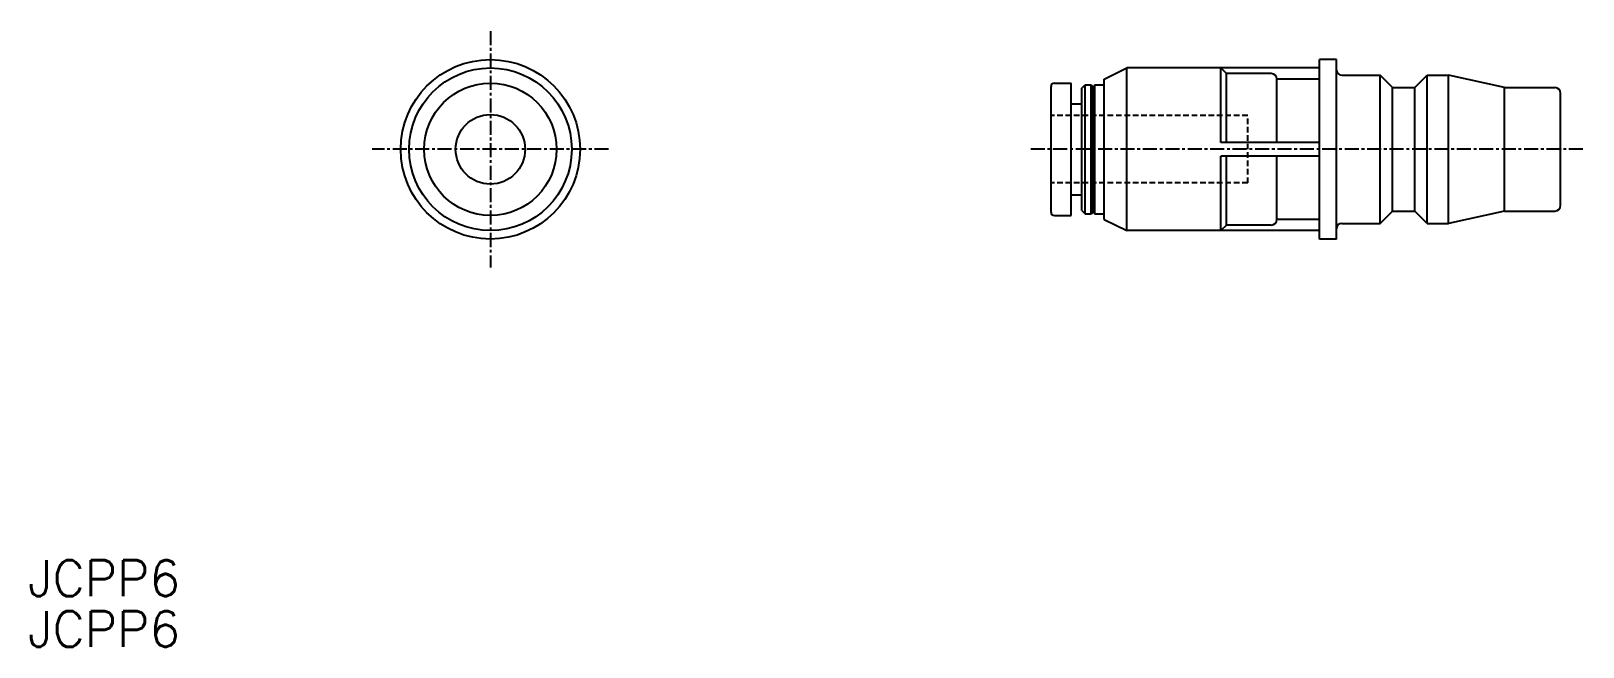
# Model space of a CAD drawing. Extents: x -10 to 128, y -17 to 38.
import ezdxf

# ---------------------------------------------------------------- set-up
doc = ezdxf.new("R2010")
doc.units = 0
doc.linetypes.add('CENTER', pattern=[2, 1.25, -0.25, 0.25, -0.25])
doc.linetypes.add('DASHED', pattern=[0.75, 0.5, -0.25])
doc.layers.get('0').update_dxf_attribs({"linetype": 'CONTINUOUS'})
doc.layers.add('CENTER', color=1, linetype='CENTER')
doc.styles.get("Standard").update_dxf_attribs({"font": 'txt.shx'})

msp = doc.modelspace()

# ---------------------------------------------------------------- linework, layer by layer
at = {"color": 7, "linetype": 'CONTINUOUS'}
for p, q in [((85.63, 33.83), (87.63, 34.83)), ((104.83, 34.83), (87.63, 34.83)), ((87.63, 20.33), (87.63, 34.83)), ((96.53, 34.33), (96.03, 34.83)), ((96.03, 28.18), (96.03, 34.83)), ((104.83, 19.58), (104.83, 35.58)), ((106.33, 35.58), (104.83, 35.58)), ((106.33, 19.58), (106.33, 35.58)), ((81.18, 33.48), (82.68, 33.48)), ((82.68, 21.68), (82.68, 33.48)), ((83.63, 33.03), (83.93, 33.33)), ((83.93, 21.83), (83.93, 33.33)), ((83.93, 33.33), (84.45, 33.33)), ((84.45, 21.83), (84.45, 33.33)), ((84.45, 33.33), (84.63, 33.13)), ((84.63, 33.13), (84.8, 33.33)), ((84.8, 21.83), (84.8, 33.33)), ((84.8, 33.33), (85.63, 33.33)), ((85.63, 21.33), (85.63, 33.83)), ((100.53, 34.33), (96.53, 34.33)), ((96.53, 28.18), (96.53, 34.33)), ((104.83, 33.83), (101.03, 33.83)), ((101.03, 28.18), (101.03, 33.83)), ((106.83, 34.18), (110.23, 34.18)), ((111.33, 33.08), (110.23, 34.18)), ((110.23, 20.98), (110.23, 34.18)), ((113.33, 33.08), (114.43, 34.18)), ((114.43, 34.18), (116.33, 34.18)), ((114.43, 20.98), (114.43, 34.18)), ((121.33, 33.08), (116.33, 34.18)), ((116.33, 20.98), (116.33, 34.18)), ((80.88, 21.98), (80.88, 33.18)), ((83.63, 22.13), (83.63, 33.03)), ((84.63, 22.03), (84.63, 33.13)), ((111.33, 33.08), (113.33, 33.08)), ((111.33, 22.08), (111.33, 33.08)), ((113.33, 22.08), (113.33, 33.08)), ((121.33, 22.08), (121.33, 33.08)), ((121.33, 33.08), (125.83, 33.08)), ((126.33, 22.58), (126.33, 32.58)), ((82.68, 31.63), (83.63, 31.63)), ((104.83, 28.18), (96.03, 28.18)), ((96.03, 20.33), (96.03, 26.98)), ((104.83, 26.98), (96.03, 26.98)), ((96.53, 20.83), (96.53, 26.98)), ((101.03, 21.33), (101.03, 26.98)), ((82.68, 23.53), (83.63, 23.53)), ((81.18, 21.68), (82.68, 21.68)), ((83.63, 22.13), (83.93, 21.83)), ((83.93, 21.83), (84.45, 21.83)), ((84.45, 21.83), (84.63, 22.03)), ((84.63, 22.03), (84.8, 21.83)), ((84.8, 21.83), (85.63, 21.83)), ((85.63, 21.33), (87.63, 20.33)), ((96.53, 20.83), (96.03, 20.33)), ((100.53, 20.83), (96.53, 20.83)), ((104.83, 21.33), (101.03, 21.33)), ((106.83, 20.98), (110.23, 20.98)), ((110.23, 20.98), (111.33, 22.08)), ((111.33, 22.08), (113.33, 22.08)), ((114.43, 20.98), (113.33, 22.08)), ((114.43, 20.98), (116.33, 20.98)), ((121.33, 22.08), (116.33, 20.98)), ((121.33, 22.08), (125.83, 22.08)), ((104.83, 20.33), (87.63, 20.33)), ((106.33, 19.58), (104.83, 19.58))]:
    msp.add_line(p, q, dxfattribs=at)
at = {"color": 3, "linetype": 'DASHED'}
for p, q in [((98.43, 30.58), (80.88, 30.58)), ((98.43, 24.58), (98.43, 30.58)), ((98.43, 24.58), (80.88, 24.58))]:
    msp.add_line(p, q, dxfattribs=at)
at = {"color": 7, "linetype": 'CONTINUOUS'}
for radius in [8, 7.25, 5.9, 3.1]:
    msp.add_circle((30.88, 27.58), radius, dxfattribs=at)
for centre, radius, start, end in [((106.83, 34.68), 0.5, 180, 270), ((81.18, 33.18), 0.3, 90, 180), ((100.53, 33.83), 0.5, 0, 90), ((125.83, 32.58), 0.5, 0, 90), ((125.83, 22.58), 0.5, 270, 0), ((81.18, 21.98), 0.3, 180, 270), ((100.53, 21.33), 0.5, 270, 0), ((106.83, 20.48), 0.5, 90, 180)]:
    msp.add_arc(centre, radius, start, end, dxfattribs=at)
for p in [(30.88, 27.58), (38.88, 27.58), (80.88, 27.58), (126.33, 27.58)]:
    msp.add_point(p, dxfattribs=at)
at = {"layer": 'CENTER', "color": 1, "linetype": 'CENTER'}
for p, q in [((30.88, 38.12), (30.88, 17.04)), ((41.42, 27.58), (20.34, 27.58)), ((128.33, 27.58), (78.88, 27.58))]:
    msp.add_line(p, q, dxfattribs=at)

# ---------------------------------------------------------------- texts
at = {"color": 7, "linetype": 'CONTINUOUS'}
for p in [(-10.37, -12.26), (-10.37, -16.78)]:
    msp.add_text('JCPP6', height=3.2, dxfattribs=at).set_placement(p)

doc.saveas('drawing.dxf')
